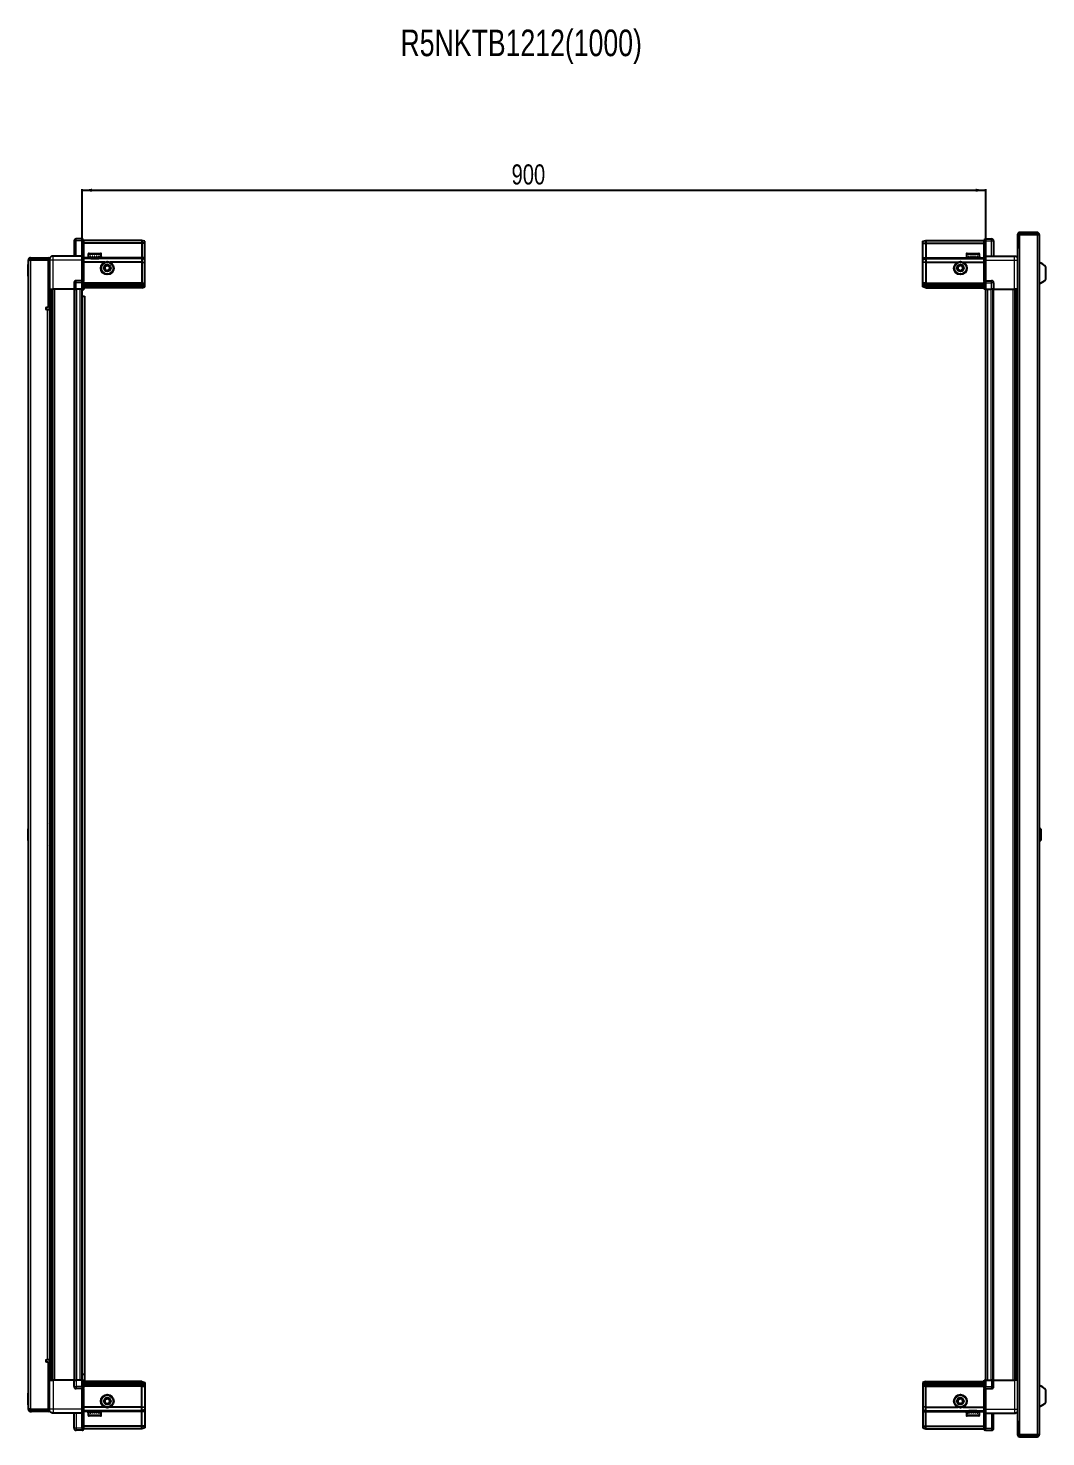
# Model space of a CAD drawing. Header units: millimetres. Extents: x 1315 to 5239, y -645 to 1979.
# Drawn here: x 2843 to 3857, y 577 to 1979 of the extents above; entities that cross this region are included whole.
import ezdxf

# ---------------------------------------------------------------- set-up
doc = ezdxf.new("R2010")
doc.units = ezdxf.units.MM
doc.layers.add('FORMAT', color=7, linetype='Continuous')
doc.styles.add('SLDTEXTSTYLE0', font='TXT', dxfattribs={"width": 0.75})
doc.dimstyles.new('SLDDIMSTYLE0', dxfattribs={"dimtxt": 20, "dimasz": 10, "dimexe": 0, "dimexo": 0.0625, "dimgap": 5, "dimtad": 2, "dimdec": 1, "dimrnd": 1e-09, "dimzin": 12, "dimdsep": 46, "dimtxsty": 'SLDTEXTSTYLE0', "dimsah": 1, "dimcen": 0.09, "dimadec": 0, "dimazin": 3, "dimtfac": 1, "dimtofl": 0, "dimtmove": 0, "dimatfit": 3, "dimfxl": 0, "dimfrac": 2, "dimtolj": 1, "dimtzin": 12, "dimarcsym": 0})

# ---------------------------------------------------------------- blocks, each defined once
blk = doc.blocks.new('_D_6')
at = {"layer": 'FORMAT'}
for p, q in [((2897, 1719.3), (2897, 1818.8)), ((2897, 1817.8), (3797, 1817.8)), ((3797, 1719.3), (3797, 1818.8))]:
    blk.add_line(p, q, dxfattribs=at)
for points in [[(2897, 1817.8), (2907, 1816.3), (2907, 1819.4)], [(3797, 1817.8), (3787, 1819.4), (3787, 1816.3)]]:
    blk.add_solid(points, dxfattribs=at)
at = {"layer": 'FORMAT', "insert": (3324.8, 1843.6), "char_height": 20, "attachment_point": 1, "style": 'SLDTEXTSTYLE0'}
blk.add_mtext('900', dxfattribs=at)

msp = doc.modelspace()

# ---------------------------------------------------------------- linework, layer by layer
at = {"color": 7, "linetype": 'Continuous', "lineweight": 25}
for p, q in [((2889.13, 1767.32), (2889.13, 1752.32)), ((2897.13, 1769.32), (2891.13, 1769.32)), ((2897.13, 1769.32), (2897.46, 1769.32)), ((2897.13, 1769.32), (2897.13, 1767.32)), ((2897.13, 1752.52), (2897.13, 1767.32)), ((2897.13, 1752.52), (2897.13, 1767.32)), ((2898.33, 1768.82), (2897.46, 1769.32)), ((2898.33, 1767.32), (2898.33, 1768.82)), ((2956.63, 1767.82), (2898.33, 1767.82)), ((2898.33, 1767.32), (2898.33, 1752.52)), ((2956.63, 1767.82), (2956.63, 1765.32)), ((2959.63, 1767.02), (2956.63, 1767.82)), ((2959.63, 1765.17), (2959.63, 1767.02)), ((3734.33, 1767.02), (3737.33, 1767.82)), ((3734.33, 1765.17), (3734.33, 1767.02)), ((3737.33, 1767.82), (3737.33, 1765.32)), ((3737.33, 1767.82), (3795.63, 1767.82)), ((3796.49, 1769.32), (3795.63, 1768.82)), ((3796.49, 1769.32), (3795.63, 1768.82)), ((3795.63, 1768.82), (3795.63, 1767.32)), ((3795.63, 1752.52), (3795.63, 1767.32)), ((3796.83, 1769.32), (3796.49, 1769.32)), ((3796.83, 1769.32), (3796.49, 1769.32)), ((3796.83, 1767.32), (3796.83, 1769.32)), ((3796.83, 1769.32), (3796.83, 1769.32)), ((3796.83, 1769.32), (3802.83, 1769.32)), ((3796.83, 1767.32), (3796.83, 1752.52)), ((3804.83, 1767.32), (3804.83, 1752.32)), ((3828.83, 1773.72), (3828.83, 1761.32)), ((3830.33, 1773.72), (3830.33, 1761.32)), ((3830.83, 1760.82), (3830.83, 1773.72)), ((3830.83, 1773.72), (3848.23, 1773.72)), ((3848.23, 1775.82), (3830.93, 1775.82)), ((3848.23, 1774.32), (3830.93, 1774.32)), ((3848.23, 1774.32), (3848.23, 1775.82)), ((3848.23, 1773.72), (3850.33, 1773.72)), ((3850.33, 1773.72), (3850.33, 578.92)), ((2956.63, 1765.32), (2898.33, 1765.32)), ((2903.13, 1754.22), (2903.13, 1751.82)), ((2903.93, 1755.02), (2911.09, 1755.02)), ((2911.09, 1755.02), (2915.33, 1755.02)), ((2916.13, 1751.82), (2916.13, 1754.22)), ((2956.63, 1765.32), (2956.63, 1750.82)), ((2959.63, 1765.17), (2956.63, 1765.32)), ((2959.63, 1750.82), (2959.63, 1765.17)), ((3734.33, 1765.17), (3737.33, 1765.32)), ((3734.33, 1750.82), (3734.33, 1765.17)), ((3737.33, 1765.32), (3737.33, 1750.82)), ((3737.33, 1765.32), (3795.63, 1765.32)), ((3777.83, 1754.22), (3777.83, 1751.32)), ((3778.63, 1755.02), (3790.03, 1755.02)), ((3790.83, 1751.32), (3790.83, 1754.22)), ((3828.73, 1760.82), (3828.73, 591.82)), ((3828.73, 1760.82), (3830.83, 1760.82)), ((3828.83, 1761.32), (3830.33, 1761.32)), ((2843.63, 1743.96), (2843.33, 1743.96)), ((2843.33, 1732.39), (2843.33, 1743.96)), ((2845.13, 1748.47), (2843.63, 1748.47)), ((2843.63, 1747.97), (2843.63, 1748.47)), ((2843.63, 604.67), (2843.63, 1747.97)), ((2845.73, 1749.07), (2845.73, 1750.57)), ((2845.73, 1750.57), (2846.63, 1750.57)), ((2845.73, 1749.07), (2846.63, 1749.07)), ((2845.73, 1748.57), (2863.13, 1748.57)), ((2846.63, 1750.57), (2863.13, 1750.57)), ((2846.63, 1749.07), (2846.63, 1750.57)), ((2846.63, 1749.07), (2863.13, 1749.07)), ((2863.13, 1749.07), (2863.13, 1750.57)), ((2864.63, 1748.57), (2863.13, 1748.57)), ((2863.13, 1748.57), (2863.13, 1701.07)), ((2864.63, 1748.32), (2864.63, 1719.32)), ((2897.13, 1752.32), (2868.13, 1752.32)), ((2897.13, 1752.32), (2897.13, 1752.52)), ((2897.13, 1752.32), (2898.33, 1752.32)), ((2897.13, 1748.32), (2897.13, 1752.32)), ((2897.13, 1728.02), (2897.13, 1748.32)), ((2898.33, 1752.52), (2898.33, 1752.32)), ((2898.33, 1752.32), (2898.33, 1748.32)), ((2956.63, 1749.82), (2898.33, 1749.82)), ((2898.33, 1748.32), (2898.33, 1728.02)), ((2919.63, 1746.32), (2898.33, 1746.32)), ((2903.13, 1751.82), (2903.13, 1751.32)), ((2903.13, 1751.32), (2903.26, 1751.32)), ((2903.45, 1751.82), (2903.26, 1751.82)), ((2903.26, 1751.82), (2903.26, 1751.32)), ((2903.26, 1751.32), (2903.45, 1751.32)), ((2903.45, 1751.82), (2903.45, 1751.32)), ((2903.45, 1751.32), (2903.98, 1751.32)), ((2904.38, 1751.82), (2903.98, 1751.82)), ((2903.98, 1751.82), (2903.98, 1751.32)), ((2903.98, 1751.32), (2904.38, 1751.32)), ((2904.38, 1751.82), (2904.38, 1751.32)), ((2904.38, 1751.32), (2905.25, 1751.32)), ((2905.23, 1751.32), (2905.23, 1751.22)), ((2905.23, 1751.22), (2914.03, 1751.22)), ((2905.82, 1751.82), (2905.25, 1751.82)), ((2905.25, 1751.82), (2905.25, 1751.32)), ((2905.25, 1751.32), (2905.82, 1751.32)), ((2905.63, 1750.82), (2906.32, 1750.34)), ((2905.63, 1750.82), (2910.66, 1750.82)), ((2906.32, 1750.34), (2905.63, 1749.86)), ((2905.63, 1749.86), (2905.63, 1749.82)), ((2905.63, 1749.86), (2910.66, 1749.86)), ((2905.82, 1751.82), (2905.82, 1751.32)), ((2905.82, 1751.32), (2906.95, 1751.32)), ((2906.32, 1750.34), (2910.48, 1750.34)), ((2907.64, 1751.82), (2906.95, 1751.82)), ((2906.95, 1751.82), (2906.95, 1751.32)), ((2906.95, 1751.32), (2907.64, 1751.32)), ((2907.64, 1751.82), (2907.64, 1751.32)), ((2907.64, 1751.32), (2908.91, 1751.32)), ((2909.65, 1751.82), (2908.91, 1751.82)), ((2908.91, 1751.82), (2908.91, 1751.32)), ((2908.91, 1751.32), (2909.14, 1751.32)), ((2909.14, 1751.82), (2909.14, 1751.32)), ((2909.64, 1751.82), (2909.64, 1751.32)), ((2909.64, 1751.32), (2909.65, 1751.32)), ((2909.65, 1751.82), (2909.65, 1751.32)), ((2909.65, 1751.32), (2910.94, 1751.32)), ((2910.48, 1750.34), (2912.94, 1750.34)), ((2910.66, 1750.82), (2913.63, 1750.82)), ((2910.66, 1749.86), (2913.63, 1749.86)), ((2911.65, 1751.82), (2910.94, 1751.82)), ((2910.94, 1751.82), (2910.94, 1751.32)), ((2911, 1751.82), (2911, 1751.32)), ((2911, 1751.32), (2911.65, 1751.32)), ((2911.65, 1751.82), (2911.65, 1751.32)), ((2911.65, 1751.32), (2912.84, 1751.32)), ((2913.46, 1751.82), (2912.84, 1751.82)), ((2912.84, 1751.82), (2912.84, 1751.32)), ((2912.84, 1751.32), (2913.46, 1751.32)), ((2912.94, 1750.34), (2913.63, 1750.82)), ((2913.63, 1749.86), (2912.94, 1750.34)), ((2913.46, 1751.82), (2913.46, 1751.32)), ((2913.46, 1751.32), (2914.43, 1751.32)), ((2913.63, 1749.82), (2913.63, 1749.86)), ((2914.03, 1751.22), (2914.03, 1751.32)), ((2914.9, 1751.82), (2914.43, 1751.82)), ((2914.43, 1751.82), (2914.43, 1751.32)), ((2914.43, 1751.32), (2914.9, 1751.32)), ((2914.9, 1751.82), (2914.9, 1751.32)), ((2914.9, 1751.32), (2915.55, 1751.32)), ((2915.82, 1751.82), (2915.55, 1751.82)), ((2915.55, 1751.82), (2915.55, 1751.32)), ((2915.55, 1751.32), (2915.82, 1751.32)), ((2915.82, 1751.82), (2915.82, 1751.32)), ((2915.82, 1751.32), (2916.09, 1751.32)), ((2916.13, 1751.82), (2916.09, 1751.82)), ((2916.09, 1751.82), (2916.09, 1751.32)), ((2916.09, 1751.32), (2916.13, 1751.32)), ((2916.13, 1751.82), (2916.13, 1751.32)), ((2956.63, 1746.32), (2924.63, 1746.32)), ((2956.63, 1750.82), (2956.63, 1749.82)), ((2956.63, 1749.82), (2956.63, 1746.32)), ((2959.63, 1749.02), (2956.63, 1749.82)), ((2956.63, 1746.32), (2956.63, 1725.82)), ((2956.63, 1746.32), (2959.63, 1745.99)), ((2959.63, 1749.02), (2959.63, 1750.82)), ((2959.63, 1745.99), (2959.63, 1749.02)), ((2959.63, 1725.82), (2959.63, 1745.99)), ((3734.33, 1749.02), (3734.33, 1750.82)), ((3734.33, 1749.02), (3737.33, 1749.82)), ((3734.33, 1745.99), (3734.33, 1749.02)), ((3737.33, 1746.32), (3734.33, 1745.99)), ((3734.33, 1725.82), (3734.33, 1745.99)), ((3737.33, 1750.82), (3737.33, 1749.82)), ((3737.33, 1749.82), (3737.33, 1746.32)), ((3737.33, 1749.82), (3795.63, 1749.82)), ((3737.33, 1746.32), (3737.33, 1725.82)), ((3737.33, 1746.32), (3769.33, 1746.32)), ((3774.33, 1746.32), (3795.63, 1746.32)), ((3777.83, 1751.32), (3777.86, 1751.32)), ((3777.98, 1751.82), (3777.86, 1751.82)), ((3777.86, 1751.82), (3777.86, 1751.32)), ((3777.86, 1751.32), (3777.98, 1751.32)), ((3777.98, 1751.82), (3777.98, 1751.32)), ((3777.98, 1751.32), (3778.39, 1751.32)), ((3778.73, 1751.82), (3778.39, 1751.82)), ((3778.39, 1751.82), (3778.39, 1751.32)), ((3778.39, 1751.32), (3778.73, 1751.32)), ((3778.73, 1751.82), (3778.73, 1751.32)), ((3778.73, 1751.32), (3779.51, 1751.32)), ((3780.03, 1751.82), (3779.51, 1751.82)), ((3779.51, 1751.82), (3779.51, 1751.32)), ((3779.51, 1751.32), (3780.03, 1751.32)), ((3779.93, 1751.32), (3779.93, 1751.22)), ((3779.93, 1751.22), (3788.73, 1751.22)), ((3780.03, 1751.82), (3780.03, 1751.32)), ((3780.03, 1751.32), (3781.09, 1751.32)), ((3780.33, 1750.82), (3781.02, 1750.34)), ((3780.33, 1750.82), (3788.33, 1750.82)), ((3781.02, 1750.34), (3780.33, 1749.86)), ((3780.33, 1749.86), (3780.33, 1749.82)), ((3780.33, 1749.86), (3788.33, 1749.86)), ((3781.02, 1750.34), (3787.64, 1750.34)), ((3781.75, 1751.82), (3781.09, 1751.82)), ((3781.09, 1751.82), (3781.09, 1751.32)), ((3781.09, 1751.32), (3781.75, 1751.32)), ((3781.75, 1751.82), (3781.75, 1751.32)), ((3781.75, 1751.32), (3782.99, 1751.32)), ((3783.72, 1751.82), (3782.99, 1751.82)), ((3782.99, 1751.82), (3782.99, 1751.32)), ((3782.99, 1751.32), (3783.42, 1751.32)), ((3783.42, 1751.82), (3783.42, 1751.32)), ((3783.72, 1751.82), (3783.72, 1751.32)), ((3783.72, 1751.32), (3785.02, 1751.32)), ((3785.75, 1751.82), (3785.02, 1751.82)), ((3785.02, 1751.82), (3785.02, 1751.32)), ((3785.29, 1751.82), (3785.29, 1751.32)), ((3785.29, 1751.32), (3785.75, 1751.32)), ((3785.75, 1751.82), (3785.75, 1751.32)), ((3785.75, 1751.32), (3786.98, 1751.32)), ((3787.64, 1751.82), (3786.98, 1751.82)), ((3786.98, 1751.82), (3786.98, 1751.32)), ((3786.98, 1751.32), (3787.64, 1751.32)), ((3787.64, 1751.82), (3787.64, 1751.32)), ((3787.64, 1751.32), (3788.69, 1751.32)), ((3787.64, 1750.34), (3788.33, 1750.82)), ((3788.33, 1749.86), (3787.64, 1750.34)), ((3788.33, 1749.82), (3788.33, 1749.86)), ((3789.21, 1751.82), (3788.69, 1751.82)), ((3788.69, 1751.82), (3788.69, 1751.32)), ((3788.69, 1751.32), (3789.21, 1751.32)), ((3788.73, 1751.22), (3788.73, 1751.32)), ((3789.21, 1751.82), (3789.21, 1751.32)), ((3789.21, 1751.32), (3789.96, 1751.32)), ((3790.29, 1751.82), (3789.96, 1751.82)), ((3789.96, 1751.82), (3789.96, 1751.32)), ((3789.96, 1751.32), (3790.29, 1751.32)), ((3790.29, 1751.82), (3790.29, 1751.32)), ((3790.29, 1751.32), (3790.69, 1751.32)), ((3790.8, 1751.82), (3790.69, 1751.82)), ((3790.69, 1751.82), (3790.69, 1751.32)), ((3790.69, 1751.32), (3790.8, 1751.32)), ((3790.8, 1751.82), (3790.8, 1751.32)), ((3790.8, 1751.32), (3790.83, 1751.32)), ((3795.63, 1752.32), (3795.63, 1752.52)), ((3796.83, 1752.32), (3795.63, 1752.32)), ((3795.63, 1748.32), (3795.63, 1752.32)), ((3795.63, 1728.02), (3795.63, 1748.32)), ((3796.83, 1752.52), (3796.83, 1752.32)), ((3796.83, 1752.32), (3796.83, 1748.32)), ((3796.83, 1752.32), (3825.83, 1752.32)), ((3796.83, 1748.32), (3796.83, 1728.02)), ((3856.93, 1729.32), (3856.93, 1741.32)), ((2843.33, 1732.39), (2843.63, 1732.39)), ((2889.13, 1725.82), (2889.13, 1719.32)), ((2897.13, 1727.82), (2891.13, 1727.82)), ((2897.13, 1727.82), (2897.13, 1728.02)), ((2897.13, 1727.82), (2897.13, 1725.82)), ((2897.13, 1727.82), (2898.33, 1727.82)), ((2897.13, 1719.32), (2897.13, 1725.82)), ((2897.13, 1719.32), (2897.13, 1725.82)), ((2897.46, 1719.32), (2897.46, 1725.82)), ((2898.33, 1728.02), (2898.33, 1727.82)), ((2898.33, 1727.15), (2898.33, 1727.82)), ((2898.33, 1727.15), (2898.33, 1719.32)), ((2956.63, 1725.82), (2956.63, 1724.82)), ((2959.63, 1724.02), (2959.63, 1725.82)), ((3734.33, 1724.02), (3734.33, 1725.82)), ((3737.33, 1725.82), (3737.33, 1724.82)), ((3795.63, 1727.82), (3795.63, 1728.02)), ((3796.83, 1727.82), (3795.63, 1727.82)), ((3795.63, 1727.82), (3795.63, 1727.15)), ((3795.63, 1719.32), (3795.63, 1727.15)), ((3796.49, 1725.82), (3796.49, 1719.32)), ((3796.83, 1728.02), (3796.83, 1727.82)), ((3796.83, 1725.82), (3796.83, 1727.82)), ((3796.83, 1725.82), (3796.83, 1727.82)), ((3796.83, 1727.82), (3802.83, 1727.82)), ((3796.83, 1725.82), (3796.83, 1719.32)), ((3804.83, 1725.82), (3804.83, 1719.32)), ((2863.13, 1722.07), (2864.63, 1722.07)), ((2864.63, 1719.32), (2863.13, 1719.32)), ((2865.28, 633.32), (2865.28, 1719.32)), ((2867.07, 1719.32), (2867.07, 633.32)), ((2867.1, 1719.32), (2867.1, 633.32)), ((2889.13, 1719.32), (2868.13, 1719.32)), ((2889.13, 1719.32), (2891.13, 1719.32)), ((2889.78, 633.32), (2889.78, 1719.32)), ((2897.13, 1719.32), (2891.13, 1719.32)), ((2896.98, 633.32), (2896.98, 1719.32)), ((2896.98, 1712.32), (2899.48, 1712.32)), ((2897.13, 1719.32), (2897.46, 1719.32)), ((2897.13, 1719.32), (2897.13, 1719.32)), ((2898.33, 1719.32), (2897.46, 1719.32)), ((2897.46, 1719.32), (2897.46, 1719.32)), ((2956.63, 1724.82), (2898.33, 1724.82)), ((2956.63, 1723.82), (2898.33, 1723.82)), ((2956.63, 1722.32), (2898.33, 1722.32)), ((2956.63, 1720.82), (2898.33, 1720.82)), ((2899.48, 1712.32), (2899.48, 638.82)), ((2956.63, 1724.82), (2956.63, 1723.82)), ((2956.63, 1724.82), (2959.63, 1724.02)), ((2956.63, 1723.82), (2956.63, 1722.32)), ((2956.63, 1723.82), (2959.63, 1723.28)), ((2956.63, 1722.32), (2959.63, 1722.78)), ((2956.63, 1722.32), (2956.63, 1720.82)), ((2956.63, 1720.82), (2959.63, 1721.63)), ((2959.63, 1723.28), (2959.63, 1724.02)), ((2959.63, 1722.78), (2959.63, 1723.28)), ((2959.63, 1721.63), (2959.63, 1722.78)), ((3737.33, 1724.82), (3734.33, 1724.02)), ((3734.33, 1723.28), (3734.33, 1724.02)), ((3737.33, 1723.82), (3734.33, 1723.28)), ((3734.33, 1722.78), (3734.33, 1723.28)), ((3737.33, 1722.32), (3734.33, 1722.78)), ((3734.33, 1721.63), (3734.33, 1722.78)), ((3737.33, 1720.82), (3734.33, 1721.63)), ((3737.33, 1724.82), (3737.33, 1723.82)), ((3737.33, 1724.82), (3795.63, 1724.82)), ((3737.33, 1723.82), (3795.63, 1723.82)), ((3737.33, 1723.82), (3737.33, 1722.32)), ((3737.33, 1722.32), (3737.33, 1720.82)), ((3737.33, 1722.32), (3795.63, 1722.32)), ((3737.33, 1720.82), (3795.63, 1720.82)), ((3796.49, 1719.32), (3795.63, 1719.32)), ((3796.83, 1719.32), (3796.49, 1719.32)), ((3796.83, 1719.32), (3802.83, 1719.32)), ((3796.98, 1719.32), (3796.98, 633.32)), ((3804.83, 1719.32), (3802.83, 1719.32)), ((3804.18, 1719.32), (3804.18, 633.32)), ((3804.83, 1719.32), (3825.83, 1719.32)), ((3826.85, 633.32), (3826.85, 1719.32)), ((3826.88, 633.32), (3826.88, 1719.32)), ((3828.68, 1719.32), (3828.68, 633.32)), ((2863.13, 1701.07), (2861.78, 1701.07)), ((2861.78, 1699.07), (2862.53, 1699.07)), ((2862.53, 1699.07), (2864.63, 1699.07)), ((2864.63, 1699.07), (2864.63, 653.57)), ((2843.63, 1182.11), (2843.33, 1182.11)), ((2843.33, 1170.54), (2843.33, 1182.11)), ((2865.13, 1185.82), (2865.13, 1166.82)), ((3851.31, 1182.11), (3850.33, 1181.12)), ((3851.83, 1182.11), (3851.31, 1182.11)), ((3851.31, 1182.11), (3851.31, 1170.54)), ((3851.83, 1182.11), (3851.83, 1170.54)), ((2843.33, 1170.54), (2843.63, 1170.54)), ((3850.33, 1171.52), (3851.31, 1170.54)), ((3851.31, 1170.54), (3851.83, 1170.54)), ((2862.53, 653.57), (2861.78, 653.57)), ((2861.78, 651.57), (2863.13, 651.57)), ((2864.63, 653.57), (2862.53, 653.57)), ((2863.13, 651.57), (2863.13, 604.07)), ((2864.63, 633.32), (2863.13, 633.32)), ((2864.63, 604.32), (2864.63, 633.32)), ((2889.13, 633.32), (2868.13, 633.32)), ((2889.13, 626.82), (2889.13, 633.32)), ((2889.13, 633.32), (2891.13, 633.32)), ((2897.13, 633.32), (2891.13, 633.32)), ((2899.48, 638.82), (2896.98, 638.82)), ((2897.13, 626.82), (2897.13, 633.32)), ((2897.13, 633.32), (2897.46, 633.32)), ((2897.46, 626.82), (2897.46, 633.32)), ((2897.46, 633.32), (2898.33, 633.32)), ((2898.33, 633.32), (2898.33, 625.5)), ((2956.63, 631.82), (2898.33, 631.82)), ((2899.48, 638.82), (2899.48, 631.82)), ((2956.63, 630.32), (2956.63, 631.82)), ((2956.63, 631.82), (2959.63, 631.02)), ((3737.33, 631.82), (3734.33, 631.02)), ((3737.33, 630.32), (3737.33, 631.82)), ((3737.33, 631.82), (3795.63, 631.82)), ((3795.63, 625.5), (3795.63, 633.32)), ((3795.63, 633.32), (3796.49, 633.32)), ((3796.49, 633.32), (3796.49, 633.32)), ((3796.49, 633.32), (3796.49, 626.82)), ((3796.83, 633.32), (3796.49, 633.32)), ((3796.83, 633.32), (3796.83, 626.82)), ((3796.83, 633.32), (3796.83, 633.32)), ((3796.83, 633.32), (3796.83, 626.82)), ((3796.83, 633.32), (3802.83, 633.32)), ((3804.83, 633.32), (3802.83, 633.32)), ((3804.83, 626.82), (3804.83, 633.32)), ((3804.83, 633.32), (3825.83, 633.32)), ((2843.63, 620.26), (2843.33, 620.26)), ((2843.33, 610.58), (2843.33, 620.26)), ((2864.63, 630.57), (2863.13, 630.57)), ((2897.13, 624.82), (2891.13, 624.82)), ((2897.13, 626.82), (2897.13, 624.82)), ((2897.13, 626.82), (2897.13, 624.82)), ((2897.13, 624.82), (2898.33, 624.82)), ((2897.13, 624.62), (2897.13, 624.82)), ((2897.13, 604.32), (2897.13, 624.62)), ((2956.63, 630.32), (2898.33, 630.32)), ((2956.63, 628.82), (2898.33, 628.82)), ((2956.63, 627.82), (2898.33, 627.82)), ((2898.33, 624.82), (2898.33, 625.5)), ((2898.33, 624.82), (2898.33, 624.62)), ((2898.33, 624.62), (2898.33, 604.32)), ((2956.63, 628.82), (2956.63, 630.32)), ((2956.63, 630.32), (2959.63, 629.87)), ((2956.63, 628.82), (2959.63, 629.37)), ((2956.63, 627.82), (2956.63, 628.82)), ((2956.63, 627.82), (2959.63, 628.63)), ((2956.63, 626.82), (2956.63, 627.82)), ((2956.63, 606.32), (2956.63, 626.82)), ((2959.63, 631.02), (2959.63, 629.87)), ((2959.63, 629.87), (2959.63, 629.37)), ((2959.63, 629.37), (2959.63, 628.63)), ((2959.63, 628.63), (2959.63, 626.82)), ((2959.63, 626.82), (2959.63, 606.66)), ((3734.33, 631.02), (3734.33, 629.87)), ((3737.33, 630.32), (3734.33, 629.87)), ((3734.33, 629.87), (3734.33, 629.37)), ((3737.33, 628.82), (3734.33, 629.37)), ((3734.33, 629.37), (3734.33, 628.63)), ((3737.33, 627.82), (3734.33, 628.63)), ((3734.33, 628.63), (3734.33, 626.82)), ((3734.33, 626.82), (3734.33, 606.66)), ((3737.33, 628.82), (3737.33, 630.32)), ((3737.33, 630.32), (3795.63, 630.32)), ((3737.33, 628.82), (3795.63, 628.82)), ((3737.33, 627.82), (3737.33, 628.82)), ((3737.33, 627.82), (3795.63, 627.82)), ((3737.33, 626.82), (3737.33, 627.82)), ((3737.33, 606.32), (3737.33, 626.82)), ((3795.63, 625.5), (3795.63, 624.82)), ((3796.83, 624.82), (3795.63, 624.82)), ((3795.63, 624.62), (3795.63, 624.82)), ((3795.63, 604.32), (3795.63, 624.62)), ((3796.83, 624.82), (3796.83, 626.82)), ((3796.83, 624.82), (3796.83, 624.62)), ((3796.83, 624.82), (3802.83, 624.82)), ((3796.83, 624.62), (3796.83, 604.32)), ((3856.93, 611.32), (3856.93, 623.32)), ((2843.33, 608.69), (2843.33, 610.58)), ((2843.33, 608.69), (2843.63, 608.69)), ((2843.63, 604.17), (2843.63, 604.67)), ((2845.13, 604.17), (2843.63, 604.17)), ((2863.13, 604.07), (2845.73, 604.07)), ((2845.73, 603.57), (2845.73, 602.07)), ((2845.73, 603.57), (2846.63, 603.57)), ((2846.63, 603.57), (2846.63, 602.07)), ((2863.13, 603.57), (2846.63, 603.57)), ((2863.13, 604.07), (2864.63, 604.07)), ((2863.13, 603.57), (2863.13, 602.07)), ((2897.13, 600.32), (2897.13, 604.32)), ((2919.63, 606.32), (2898.33, 606.32)), ((2898.33, 604.32), (2898.33, 600.32)), ((2956.63, 606.32), (2924.63, 606.32)), ((2956.63, 606.32), (2959.63, 606.66)), ((2956.63, 602.82), (2956.63, 606.32)), ((2959.63, 603.63), (2956.63, 602.82)), ((2959.63, 606.66), (2959.63, 603.63)), ((2959.63, 603.63), (2959.63, 601.82)), ((3737.33, 606.32), (3734.33, 606.66)), ((3734.33, 606.66), (3734.33, 603.63)), ((3734.33, 603.63), (3737.33, 602.82)), ((3734.33, 603.63), (3734.33, 601.82)), ((3737.33, 606.32), (3769.33, 606.32)), ((3737.33, 602.82), (3737.33, 606.32)), ((3774.33, 606.32), (3795.63, 606.32)), ((3795.63, 600.32), (3795.63, 604.32)), ((3796.83, 604.32), (3796.83, 600.32)), ((2845.73, 602.07), (2846.63, 602.07)), ((2863.13, 602.07), (2846.63, 602.07)), ((2897.13, 600.32), (2868.13, 600.32)), ((2889.13, 585.32), (2889.13, 600.32)), ((2897.13, 600.32), (2898.33, 600.32)), ((2897.13, 600.12), (2897.13, 600.32)), ((2897.13, 585.32), (2897.13, 600.12)), ((2956.63, 602.82), (2898.33, 602.82)), ((2898.33, 600.32), (2898.33, 600.12)), ((2898.33, 600.12), (2898.33, 585.32)), ((2903.13, 601.32), (2903.13, 598.42)), ((2903.22, 601.32), (2903.13, 601.32)), ((2903.22, 600.82), (2903.22, 601.32)), ((2903.39, 601.32), (2903.22, 601.32)), ((2903.22, 600.82), (2903.39, 600.82)), ((2903.39, 600.82), (2903.39, 601.32)), ((2903.88, 601.32), (2903.39, 601.32)), ((2903.88, 600.82), (2903.88, 601.32)), ((2904.26, 601.32), (2903.88, 601.32)), ((2903.88, 600.82), (2904.26, 600.82)), ((2904.08, 597.62), (2903.93, 597.62)), ((2915.33, 597.62), (2904.08, 597.62)), ((2904.26, 600.82), (2904.26, 601.32)), ((2905.1, 601.32), (2904.26, 601.32)), ((2905.1, 600.82), (2905.1, 601.32)), ((2905.66, 601.32), (2905.1, 601.32)), ((2905.1, 600.82), (2905.66, 600.82)), ((2905.23, 601.42), (2905.23, 601.32)), ((2910.62, 601.42), (2905.23, 601.42)), ((2905.63, 602.82), (2905.63, 602.79)), ((2905.63, 602.79), (2906.32, 602.31)), ((2905.73, 602.79), (2905.63, 602.79)), ((2906.32, 602.31), (2905.63, 601.82)), ((2905.73, 601.82), (2905.63, 601.82)), ((2905.66, 600.82), (2905.66, 601.32)), ((2906.76, 601.32), (2905.66, 601.32)), ((2913.63, 602.79), (2905.73, 602.79)), ((2913.63, 601.82), (2905.73, 601.82)), ((2906.4, 602.31), (2906.32, 602.31)), ((2912.94, 602.31), (2906.4, 602.31)), ((2906.76, 600.82), (2906.76, 601.32)), ((2907.44, 601.32), (2906.76, 601.32)), ((2906.76, 600.82), (2907.44, 600.82)), ((2907.44, 600.82), (2907.44, 601.32)), ((2908.71, 601.32), (2907.44, 601.32)), ((2908.71, 600.82), (2908.71, 601.32)), ((2909, 601.32), (2908.71, 601.32)), ((2908.71, 600.82), (2909.44, 600.82)), ((2909, 600.82), (2909, 601.32)), ((2909.44, 600.82), (2909.44, 601.32)), ((2910.74, 601.32), (2909.44, 601.32)), ((2914.03, 601.42), (2910.62, 601.42)), ((2910.74, 600.82), (2910.74, 601.32)), ((2910.74, 600.82), (2911.46, 600.82)), ((2910.87, 600.82), (2910.87, 601.32)), ((2911.46, 601.32), (2910.87, 601.32)), ((2911.46, 600.82), (2911.46, 601.32)), ((2912.66, 601.32), (2911.46, 601.32)), ((2912.66, 600.82), (2912.66, 601.32)), ((2913.3, 601.32), (2912.66, 601.32)), ((2912.66, 600.82), (2913.3, 600.82)), ((2912.94, 602.31), (2913.63, 602.79)), ((2913.63, 601.82), (2912.94, 602.31)), ((2913.3, 600.82), (2913.3, 601.32)), ((2914.29, 601.32), (2913.3, 601.32)), ((2913.63, 602.79), (2913.63, 602.82)), ((2914.03, 601.32), (2914.03, 601.42)), ((2914.29, 600.82), (2914.29, 601.32)), ((2914.77, 601.32), (2914.29, 601.32)), ((2914.29, 600.82), (2914.77, 600.82)), ((2914.77, 600.82), (2914.77, 601.32)), ((2915.46, 601.32), (2914.77, 601.32)), ((2915.46, 600.82), (2915.46, 601.32)), ((2915.75, 601.32), (2915.46, 601.32)), ((2915.46, 600.82), (2915.75, 600.82)), ((2915.75, 600.82), (2915.75, 601.32)), ((2916.06, 601.32), (2915.75, 601.32)), ((2916.06, 600.82), (2916.06, 601.32)), ((2916.12, 601.32), (2916.06, 601.32)), ((2916.06, 600.82), (2916.12, 600.82)), ((2916.12, 600.82), (2916.12, 601.32)), ((2916.13, 601.32), (2916.12, 601.32)), ((2916.13, 598.42), (2916.13, 601.32)), ((2956.63, 601.82), (2956.63, 602.82)), ((2956.63, 587.32), (2956.63, 601.82)), ((2959.63, 601.82), (2959.63, 587.48)), ((3734.33, 601.82), (3734.33, 587.48)), ((3737.33, 602.82), (3795.63, 602.82)), ((3737.33, 601.82), (3737.33, 602.82)), ((3737.33, 587.32), (3737.33, 601.82)), ((3777.83, 601.32), (3777.83, 598.42)), ((3777.85, 601.32), (3777.83, 601.32)), ((3777.85, 600.82), (3777.85, 601.32)), ((3777.94, 601.32), (3777.85, 601.32)), ((3777.85, 600.82), (3777.94, 600.82)), ((3777.94, 600.82), (3777.94, 601.32)), ((3778.32, 601.32), (3777.94, 601.32)), ((3778.32, 600.82), (3778.32, 601.32)), ((3778.63, 601.32), (3778.32, 601.32)), ((3778.32, 600.82), (3778.63, 600.82)), ((3778.63, 600.82), (3778.63, 601.32)), ((3779.37, 601.32), (3778.63, 601.32)), ((3790.03, 597.62), (3778.63, 597.62)), ((3779.37, 600.82), (3779.37, 601.32)), ((3779.88, 601.32), (3779.37, 601.32)), ((3779.37, 600.82), (3779.88, 600.82)), ((3779.88, 600.82), (3779.88, 601.32)), ((3780.92, 601.32), (3779.88, 601.32)), ((3779.93, 601.42), (3779.93, 601.32)), ((3788.73, 601.42), (3779.93, 601.42)), ((3780.33, 602.82), (3780.33, 602.79)), ((3780.33, 602.79), (3781.02, 602.31)), ((3788.33, 602.79), (3780.33, 602.79)), ((3781.02, 602.31), (3780.33, 601.82)), ((3788.33, 601.82), (3780.33, 601.82)), ((3780.92, 600.82), (3780.92, 601.32)), ((3781.57, 601.32), (3780.92, 601.32)), ((3780.92, 600.82), (3781.57, 600.82)), ((3787.64, 602.31), (3781.02, 602.31)), ((3781.57, 600.82), (3781.57, 601.32)), ((3782.79, 601.32), (3781.57, 601.32)), ((3782.79, 600.82), (3782.79, 601.32)), ((3783.29, 601.32), (3782.79, 601.32)), ((3782.79, 600.82), (3783.52, 600.82)), ((3783.29, 600.82), (3783.29, 601.32)), ((3783.52, 600.82), (3783.52, 601.32)), ((3784.82, 601.32), (3783.52, 601.32)), ((3784.82, 600.82), (3784.82, 601.32)), ((3784.82, 600.82), (3785.55, 600.82)), ((3785.16, 600.82), (3785.16, 601.32)), ((3785.55, 601.32), (3785.16, 601.32)), ((3785.55, 600.82), (3785.55, 601.32)), ((3786.8, 601.32), (3785.55, 601.32)), ((3786.8, 600.82), (3786.8, 601.32)), ((3787.46, 601.32), (3786.8, 601.32)), ((3786.8, 600.82), (3787.46, 600.82)), ((3787.46, 600.82), (3787.46, 601.32)), ((3788.54, 601.32), (3787.46, 601.32)), ((3787.64, 602.31), (3788.33, 602.79)), ((3788.33, 601.82), (3787.64, 602.31)), ((3788.33, 602.79), (3788.33, 602.82)), ((3788.54, 600.82), (3788.54, 601.32)), ((3789.07, 601.32), (3788.54, 601.32)), ((3788.54, 600.82), (3789.07, 600.82)), ((3788.73, 601.32), (3788.73, 601.42)), ((3789.07, 600.82), (3789.07, 601.32)), ((3789.86, 601.32), (3789.07, 601.32)), ((3789.86, 600.82), (3789.86, 601.32)), ((3790.21, 601.32), (3789.86, 601.32)), ((3789.86, 600.82), (3790.21, 600.82)), ((3790.21, 600.82), (3790.21, 601.32)), ((3790.64, 601.32), (3790.21, 601.32)), ((3790.64, 600.82), (3790.64, 601.32)), ((3790.78, 601.32), (3790.64, 601.32)), ((3790.64, 600.82), (3790.78, 600.82)), ((3790.78, 600.82), (3790.78, 601.32)), ((3790.83, 601.32), (3790.78, 601.32)), ((3790.83, 598.42), (3790.83, 601.32)), ((3796.83, 600.32), (3795.63, 600.32)), ((3795.63, 600.12), (3795.63, 600.32)), ((3795.63, 585.32), (3795.63, 600.12)), ((3796.83, 600.32), (3796.83, 600.12)), ((3796.83, 600.32), (3825.83, 600.32)), ((3796.83, 600.12), (3796.83, 585.32)), ((3796.83, 600.12), (3796.83, 585.32)), ((3804.83, 585.32), (3804.83, 600.32)), ((3830.83, 591.82), (3828.73, 591.82)), ((3828.83, 591.32), (3830.33, 591.32)), ((3828.83, 591.32), (3828.83, 578.92)), ((3830.33, 591.32), (3830.33, 578.92)), ((3830.83, 578.92), (3830.83, 591.82)), ((2897.13, 583.32), (2891.13, 583.32)), ((2897.13, 585.32), (2897.13, 583.32)), ((2897.13, 583.32), (2897.46, 583.32)), ((2897.13, 583.32), (2897.46, 583.32)), ((2897.13, 583.32), (2897.13, 583.32)), ((2897.46, 583.32), (2898.33, 583.82)), ((2897.46, 583.32), (2898.33, 583.82)), ((2956.63, 587.32), (2898.33, 587.32)), ((2898.33, 583.82), (2898.33, 585.32)), ((2956.63, 584.82), (2898.33, 584.82)), ((2959.63, 587.48), (2956.63, 587.32)), ((2956.63, 584.82), (2956.63, 587.32)), ((2959.63, 585.63), (2956.63, 584.82)), ((2959.63, 587.48), (2959.63, 585.63)), ((3734.33, 587.48), (3737.33, 587.32)), ((3734.33, 587.48), (3734.33, 585.63)), ((3734.33, 585.63), (3737.33, 584.82)), ((3737.33, 587.32), (3795.63, 587.32)), ((3737.33, 584.82), (3737.33, 587.32)), ((3737.33, 584.82), (3795.63, 584.82)), ((3795.63, 585.32), (3795.63, 583.82)), ((3795.63, 583.82), (3796.49, 583.32)), ((3796.83, 583.32), (3796.49, 583.32)), ((3796.83, 583.32), (3796.83, 585.32)), ((3796.83, 583.32), (3802.83, 583.32)), ((3848.23, 578.92), (3830.83, 578.92)), ((3830.93, 578.32), (3848.23, 578.32)), ((3830.93, 576.82), (3848.23, 576.82)), ((3850.33, 578.92), (3848.23, 578.92)), ((3848.23, 578.32), (3848.23, 576.82))]:
    msp.add_line(p, q, dxfattribs=at)
at = {"color": 8, "linetype": 'Continuous', "lineweight": 18}
for p, q in [((2891.13, 1767.32), (2889.13, 1767.32)), ((2891.13, 1767.32), (2891.13, 1769.32)), ((2891.13, 1752.32), (2891.13, 1767.32)), ((2897.13, 1767.32), (2891.13, 1767.32)), ((2897.13, 1767.32), (2898.33, 1767.32)), ((3796.83, 1767.32), (3795.63, 1767.32)), ((3796.83, 1767.32), (3802.83, 1767.32)), ((3802.83, 1767.32), (3802.83, 1769.32)), ((3802.83, 1752.32), (3802.83, 1767.32)), ((3802.83, 1767.32), (3804.83, 1767.32)), ((3830.33, 1773.72), (3828.83, 1773.72)), ((3830.93, 1774.32), (3830.93, 1775.82)), ((3848.23, 1773.72), (3848.23, 578.92)), ((2903.13, 1754.22), (2911.3, 1754.22)), ((2911.3, 1754.22), (2916.13, 1754.22)), ((3777.83, 1754.22), (3790.83, 1754.22)), ((3830.83, 1760.82), (3830.83, 591.82)), ((2845.73, 1748.57), (2845.73, 604.07)), ((2868.13, 1719.32), (2868.13, 1748.32)), ((2897.13, 1748.32), (2868.13, 1748.32)), ((2897.13, 1752.52), (2898.33, 1752.52)), ((2897.13, 1748.32), (2898.33, 1748.32)), ((2905.63, 1750.82), (2898.33, 1750.82)), ((2956.63, 1750.82), (2913.63, 1750.82)), ((2959.63, 1750.82), (2956.63, 1750.82)), ((3734.33, 1750.82), (3737.33, 1750.82)), ((3737.33, 1750.82), (3780.33, 1750.82)), ((3788.33, 1750.82), (3795.63, 1750.82)), ((3795.63, 1752.52), (3796.83, 1752.52)), ((3796.83, 1748.32), (3795.63, 1748.32)), ((3796.83, 1748.32), (3825.83, 1748.32)), ((3825.83, 1719.32), (3825.83, 1748.32)), ((2889.13, 1725.82), (2891.13, 1725.82)), ((2891.13, 1725.82), (2891.13, 1727.82)), ((2891.13, 1719.32), (2891.13, 1725.82)), ((2897.13, 1725.82), (2891.13, 1725.82)), ((2897.13, 1728.02), (2898.33, 1728.02)), ((2897.13, 1725.82), (2897.46, 1725.82)), ((2956.63, 1725.82), (2898.33, 1725.82)), ((2956.63, 1725.82), (2959.63, 1725.82)), ((3737.33, 1725.82), (3734.33, 1725.82)), ((3737.33, 1725.82), (3795.63, 1725.82)), ((3795.63, 1728.02), (3796.83, 1728.02)), ((3796.83, 1725.82), (3796.49, 1725.82)), ((3796.83, 1725.82), (3802.83, 1725.82)), ((3802.83, 1725.82), (3802.83, 1727.82)), ((3804.83, 1725.82), (3802.83, 1725.82)), ((3802.83, 1719.32), (3802.83, 1725.82)), ((2864.63, 1699.07), (2864.63, 1719.32)), ((2865.86, 1719.32), (2865.86, 633.32)), ((2868.31, 633.32), (2868.31, 1719.32)), ((2869.72, 1719.32), (2869.72, 633.32)), ((2889.13, 633.32), (2889.13, 1719.32)), ((2891.78, 633.32), (2891.78, 1719.32)), ((2894.98, 633.32), (2894.98, 1719.32)), ((2897.13, 1719.32), (2897.46, 1719.32)), ((3798.98, 1719.32), (3798.98, 633.32)), ((3802.18, 1719.32), (3802.18, 633.32)), ((3804.83, 1719.32), (3804.83, 633.32)), ((3824.23, 633.32), (3824.23, 1719.32)), ((3825.64, 1719.32), (3825.64, 633.32)), ((3828.09, 633.32), (3828.09, 1719.32)), ((2862.53, 653.57), (2862.53, 1699.07)), ((2864.63, 633.32), (2864.63, 653.57)), ((2868.13, 633.32), (2868.13, 604.32)), ((2891.13, 633.32), (2891.13, 626.82)), ((3796.83, 633.32), (3796.49, 633.32)), ((3802.83, 633.32), (3802.83, 626.82)), ((3825.83, 633.32), (3825.83, 604.32)), ((2889.13, 626.82), (2891.13, 626.82)), ((2891.13, 626.82), (2891.13, 624.82)), ((2897.13, 626.82), (2891.13, 626.82)), ((2897.13, 626.82), (2897.46, 626.82)), ((2898.33, 624.62), (2897.13, 624.62)), ((2956.63, 626.82), (2898.33, 626.82)), ((2956.63, 626.82), (2959.63, 626.82)), ((3737.33, 626.82), (3734.33, 626.82)), ((3737.33, 626.82), (3795.63, 626.82)), ((3796.83, 624.62), (3795.63, 624.62)), ((3796.83, 626.82), (3796.49, 626.82)), ((3796.83, 626.82), (3802.83, 626.82)), ((3802.83, 626.82), (3802.83, 624.82)), ((3804.83, 626.82), (3802.83, 626.82)), ((2897.13, 604.32), (2868.13, 604.32)), ((2897.13, 604.32), (2898.33, 604.32)), ((3796.83, 604.32), (3795.63, 604.32)), ((3796.83, 604.32), (3825.83, 604.32)), ((2891.13, 600.32), (2891.13, 585.32)), ((2898.33, 600.12), (2897.13, 600.12)), ((2905.63, 601.82), (2898.33, 601.82)), ((2903.3, 598.42), (2903.13, 598.42)), ((2916.13, 598.42), (2903.3, 598.42)), ((2956.63, 601.82), (2913.63, 601.82)), ((2959.63, 601.82), (2956.63, 601.82)), ((3734.33, 601.82), (3737.33, 601.82)), ((3737.33, 601.82), (3780.33, 601.82)), ((3790.83, 598.42), (3777.83, 598.42)), ((3788.33, 601.82), (3795.63, 601.82)), ((3796.83, 600.12), (3795.63, 600.12)), ((3802.83, 600.32), (3802.83, 585.32)), ((2891.13, 585.32), (2889.13, 585.32)), ((2897.13, 585.32), (2891.13, 585.32)), ((2891.13, 585.32), (2891.13, 583.32)), ((2897.13, 585.32), (2898.33, 585.32)), ((3796.83, 585.32), (3795.63, 585.32)), ((3796.83, 585.32), (3802.83, 585.32)), ((3802.83, 585.32), (3802.83, 583.32)), ((3802.83, 585.32), (3804.83, 585.32)), ((3830.33, 578.92), (3828.83, 578.92)), ((3830.93, 578.32), (3830.93, 576.82))]:
    msp.add_line(p, q, dxfattribs=at)
at = {"color": 7, "linetype": 'Continuous', "lineweight": 25}
for centre, radius in [((2922.13, 1740.32), 6.5), ((2922.13, 1740.32), 3.46), ((3771.83, 1740.32), 6.5), ((3771.83, 1740.32), 3.46), ((2922.13, 612.32), 6.5), ((3771.83, 612.32), 6.5), ((2922.13, 612.32), 3.46), ((3771.83, 612.32), 3.46)]:
    msp.add_circle(centre, radius, dxfattribs=at)
at = {"color": 8, "linetype": 'Continuous', "lineweight": 18}
for centre in [(2922.13, 1740.32), (3771.83, 1740.32), (2922.13, 612.32), (3771.83, 612.32)]:
    msp.add_circle(centre, 5.7, dxfattribs=at)
at = {"color": 7, "linetype": 'Continuous', "lineweight": 25}
for centre, radius, start, end in [((2891.13, 1767.32), 2, 90, 180), ((3802.83, 1767.32), 2, 0, 90), ((3830.93, 1773.72), 2.1, 90, 180), ((3830.93, 1773.72), 0.6, 90, 180), ((3848.23, 1773.72), 2.1, 0, 90), ((3848.23, 1773.72), 0.6, 0, 90), ((2903.93, 1754.22), 0.8, 90, 180), ((2915.33, 1754.22), 0.8, 0, 90), ((3778.63, 1754.22), 0.8, 90, 180), ((3790.03, 1754.22), 0.8, 0, 90), ((2845.63, 1748.07), 0.5, 90, 117.52901), ((2863.03, 1748.47), 0.6, 9.59407, 90), ((2863.03, 1748.47), 2.1, 32.2369, 87.2706), ((2905.23, 1750.82), 0.4, 0, 90), ((2914.03, 1750.82), 0.4, 90, 180), ((2922.13, 1740.32), 2.5, 161.00659, 221.00659), ((2922.13, 1740.32), 2.5, 101.00659, 161.00659), ((2922.13, 1740.32), 2.5, 41.00659, 101.00659), ((2922.13, 1740.32), 2.5, 281.00659, 341.00659), ((2922.13, 1740.32), 2.5, 341.00659, 41.00659), ((3771.83, 1740.32), 2.5, 120.74103, 180.74103), ((3771.83, 1740.32), 2.5, 180.74103, 240.74103), ((3771.83, 1740.32), 2.5, 60.74103, 120.74103), ((3771.83, 1740.32), 2.5, 0.74103, 60.74103), ((3771.83, 1740.32), 2.5, 300.74103, 0.74103), ((3779.93, 1750.82), 0.4, 0, 90), ((3788.73, 1750.82), 0.4, 90, 180), ((3847.3, 1734.3), 11.91, 36.1266, 75.29965), ((2891.13, 1725.82), 2, 90, 180), ((2922.13, 1740.32), 2.5, 221.00659, 281.00659), ((3771.83, 1740.32), 2.5, 240.74103, 300.74103), ((3802.83, 1725.82), 2, 0, 90), ((3847.3, 1736.35), 11.91, 284.70035, 323.8734), ((2894.48, 1721.97), 5, 300, 346.70293), ((2861.78, 1700.07), 1, 90, 270), ((2862.13, 1185.82), 3, 0, 33.55731), ((2862.13, 1166.82), 3, 326.44269, 0), ((2861.78, 652.57), 1, 90, 270), ((2891.13, 626.82), 2, 180, 270), ((3802.83, 626.82), 2, 270, 0), ((3847.3, 616.3), 11.91, 36.1266, 75.29965), ((2845.63, 604.57), 0.5, 243.29122, 270), ((2863.03, 604.17), 0.6, 270, 350.40593), ((2863.03, 604.17), 2.1, 272.7294, 327.8305), ((2922.13, 612.32), 2.5, 127.98423, 187.98423), ((2922.13, 612.32), 2.5, 187.98423, 247.98423), ((2922.13, 612.32), 2.5, 67.98423, 127.98423), ((2922.13, 612.32), 2.5, 247.98423, 307.98423), ((2922.13, 612.32), 2.5, 7.98423, 67.98423), ((2922.13, 612.32), 2.5, 307.98423, 7.98423), ((3771.83, 612.32), 2.5, 155.91157, 215.91157), ((3771.83, 612.32), 2.5, 95.91157, 155.91157), ((3771.83, 612.32), 2.5, 215.91157, 275.91157), ((3771.83, 612.32), 2.5, 35.91157, 95.91157), ((3771.83, 612.32), 2.5, 275.91157, 335.91157), ((3771.83, 612.32), 2.5, 335.91157, 35.91157), ((3847.3, 618.35), 11.91, 284.70035, 323.8734), ((2903.93, 598.42), 0.8, 180, 270), ((2905.23, 601.82), 0.4, 270, 0), ((2914.03, 601.82), 0.4, 180, 270), ((2915.33, 598.42), 0.8, 270, 0), ((3778.63, 598.42), 0.8, 180, 270), ((3779.93, 601.82), 0.4, 270, 0), ((3788.73, 601.82), 0.4, 180, 270), ((3790.03, 598.42), 0.8, 270, 0), ((2891.13, 585.32), 2, 180, 270), ((3802.83, 585.32), 2, 270, 0), ((3830.93, 578.92), 2.1, 180, 270), ((3830.93, 578.92), 0.6, 180, 270), ((3848.23, 578.92), 2.1, 270, 0), ((3848.23, 578.92), 0.6, 270, 0)]:
    msp.add_arc(centre, radius, start, end, dxfattribs=at)
for centre, start_param, end_param in [((2900.92, 1725.82), 2.4188584, 3.1415927), ((3793.03, 1725.82), 0, 0.7227342), ((2900.92, 626.82), 3.1415927, 3.8643269), ((3793.03, 626.82), 5.5604511, 6.2831853)]:
    msp.add_ellipse(centre, major_axis=(3.46, 0), ratio=0.5773503, start_param=start_param, end_param=end_param, dxfattribs=at)
for points, knots in [([(2845.73, 1750.57), (2845.47, 1750.55), (2844.98, 1750.49), (2844.34, 1750.1), (2843.87, 1749.54), (2843.65, 1748.96), (2843.63, 1748.6), (2843.63, 1748.47)], [0, 0, 0, 0, 0.2302553, 0.4485219, 0.6667858, 0.8850496, 1, 1, 1, 1]), ([(2843.63, 1747.97), (2843.65, 1748.02), (2843.71, 1748.11), (2844.1, 1748.24), (2844.66, 1748.37), (2845.24, 1748.48), (2845.6, 1748.55), (2845.73, 1748.57)], [0, 0, 0, 0, 0.2302553, 0.4485219, 0.6667858, 0.8850496, 1, 1, 1, 1]), ([(2868.13, 1752.32), (2867.69, 1752.28), (2867.01, 1752.2), (2866.19, 1751.77), (2865.63, 1751.32), (2865.18, 1750.76), (2864.75, 1749.94), (2864.67, 1749.26), (2864.63, 1748.82)], [0, 0, 0, 0, 0.2394568, 0.3683607, 0.5, 0.6316393, 0.7605432, 1, 1, 1, 1]), ([(2864.63, 1748.82), (2864.63, 1748.82), (2864.63, 1748.8), (2864.63, 1748.69), (2864.63, 1748.52), (2864.63, 1748.39), (2864.63, 1748.32)], [0, 0, 0, 0, 0.2493943, 0.5003335, 0.7501667, 1, 1, 1, 1]), ([(2919.29, 1739.77), (2919.46, 1740.26), (2919.78, 1741.17), (2920.09, 1742.08), (2920.23, 1742.5)], [0, 0, 0, 0, 0.5346859, 1, 1, 1, 1]), ([(2921.19, 1737.59), (2920.96, 1737.85), (2920.42, 1738.48), (2919.77, 1739.23), (2919.38, 1739.68), (2919.29, 1739.77)], [0, 0, 0, 0, 0.3629006, 0.8668753, 1, 1, 1, 1]), ([(2920.23, 1742.5), (2920.74, 1742.6), (2921.69, 1742.78), (2922.63, 1742.97), (2923.07, 1743.05)], [0, 0, 0, 0, 0.53468586, 1, 1, 1, 1]), ([(2923.07, 1743.05), (2923.15, 1742.96), (2923.54, 1742.51), (2924.19, 1741.76), (2924.73, 1741.13), (2924.96, 1740.87)], [0, 0, 0, 0, 0.1331247, 0.6370994, 1, 1, 1, 1]), ([(2924.96, 1740.87), (2924.79, 1740.39), (2924.48, 1739.47), (2924.17, 1738.57), (2924.02, 1738.14)], [0, 0, 0, 0, 0.5346859, 1, 1, 1, 1]), ([(3769.31, 1741.73), (3769.75, 1742), (3770.58, 1742.49), (3771.41, 1742.98), (3771.79, 1743.21)], [0, 0, 0, 0, 0.53468586, 1, 1, 1, 1]), ([(3769.35, 1738.85), (3769.34, 1738.97), (3769.34, 1739.57), (3769.32, 1740.57), (3769.31, 1741.39), (3769.31, 1741.73)], [0, 0, 0, 0, 0.1331247, 0.6370994, 1, 1, 1, 1]), ([(3771.79, 1743.21), (3772.24, 1742.96), (3773.08, 1742.49), (3773.92, 1742.02), (3774.31, 1741.8)], [0, 0, 0, 0, 0.5346859, 1, 1, 1, 1]), ([(3774.31, 1741.8), (3774.31, 1741.45), (3774.32, 1740.63), (3774.34, 1739.64), (3774.34, 1739.04), (3774.35, 1738.91)], [0, 0, 0, 0, 0.36290056, 0.86687533, 1, 1, 1, 1]), ([(3825.83, 1752.32), (3826.27, 1752.28), (3826.95, 1752.21), (3827.76, 1751.77), (3828.31, 1751.33), (3828.59, 1750.96), (3828.73, 1750.77)], [0, 0, 0, 0, 0.3842982, 0.5911726, 0.8024372, 1, 1, 1, 1]), ([(2924.02, 1738.14), (2923.51, 1738.05), (2922.57, 1737.86), (2921.63, 1737.68), (2921.19, 1737.59)], [0, 0, 0, 0, 0.5346859, 1, 1, 1, 1]), ([(3771.86, 1737.44), (3771.41, 1737.69), (3770.57, 1738.16), (3769.74, 1738.63), (3769.35, 1738.85)], [0, 0, 0, 0, 0.5346859, 1, 1, 1, 1]), ([(3774.35, 1738.91), (3773.9, 1738.65), (3773.07, 1738.16), (3772.25, 1737.67), (3771.86, 1737.44)], [0, 0, 0, 0, 0.5346859, 1, 1, 1, 1]), ([(2864.63, 1719.32), (2864.67, 1719.32), (2864.74, 1719.32), (2865.35, 1719.32), (2866.23, 1719.32), (2867.22, 1719.32), (2867.87, 1719.32), (2868.13, 1719.32)], [0, 0, 0, 0, 0.2146939, 0.4293877, 0.6440816, 0.8587754, 1, 1, 1, 1]), ([(3828.68, 1719.32), (3828.64, 1719.32), (3828.42, 1719.32), (3827.7, 1719.32), (3826.74, 1719.32), (3826.09, 1719.32), (3825.83, 1719.32)], [0, 0, 0, 0, 0.0717073, 0.4209791, 0.7702508, 1, 1, 1, 1]), ([(2864.63, 633.32), (2864.67, 633.32), (2864.74, 633.32), (2865.35, 633.32), (2866.23, 633.32), (2867.22, 633.32), (2867.87, 633.32), (2868.13, 633.32)], [0, 0, 0, 0, 0.2146939, 0.4293877, 0.6440816, 0.8587754, 1, 1, 1, 1]), ([(3828.68, 633.32), (3828.64, 633.32), (3828.42, 633.32), (3827.7, 633.32), (3826.74, 633.32), (3826.09, 633.32), (3825.83, 633.32)], [0, 0, 0, 0, 0.0717073, 0.4209791, 0.7702508, 1, 1, 1, 1]), ([(2845.73, 604.07), (2845.47, 604.12), (2844.98, 604.21), (2844.34, 604.34), (2843.87, 604.47), (2843.65, 604.58), (2843.63, 604.65), (2843.63, 604.67)], [0, 0, 0, 0, 0.2302553, 0.4485219, 0.6667858, 0.8850496, 1, 1, 1, 1]), ([(2843.63, 604.17), (2843.65, 603.92), (2843.71, 603.43), (2844.1, 602.79), (2844.66, 602.32), (2845.24, 602.1), (2845.6, 602.08), (2845.73, 602.07)], [0, 0, 0, 0, 0.2302553, 0.4485219, 0.6667858, 0.8850496, 1, 1, 1, 1]), ([(2864.63, 603.82), (2864.63, 603.83), (2864.63, 603.84), (2864.63, 603.96), (2864.63, 604.13), (2864.63, 604.26), (2864.63, 604.32)], [0, 0, 0, 0, 0.2493943, 0.5003335, 0.7501667, 1, 1, 1, 1]), ([(2868.13, 600.32), (2867.69, 600.37), (2867.01, 600.44), (2866.19, 600.88), (2865.63, 601.33), (2865.18, 601.89), (2864.75, 602.71), (2864.67, 603.38), (2864.63, 603.82)], [0, 0, 0, 0, 0.2394568, 0.3683607, 0.5, 0.6316393, 0.7605432, 1, 1, 1, 1]), ([(2919.45, 613.41), (2919.86, 613.72), (2920.62, 614.32), (2921.37, 614.91), (2921.73, 615.18)], [0, 0, 0, 0, 0.5346859, 1, 1, 1, 1]), ([(2919.85, 610.55), (2919.83, 610.67), (2919.75, 611.26), (2919.61, 612.25), (2919.5, 613.06), (2919.45, 613.41)], [0, 0, 0, 0, 0.1331247, 0.6370994, 1, 1, 1, 1]), ([(2922.53, 609.46), (2922.05, 609.66), (2921.16, 610.02), (2920.27, 610.38), (2919.85, 610.55)], [0, 0, 0, 0, 0.5346859, 1, 1, 1, 1]), ([(2921.73, 615.18), (2922.2, 614.99), (2923.1, 614.63), (2923.99, 614.27), (2924.4, 614.1)], [0, 0, 0, 0, 0.5346859, 1, 1, 1, 1]), ([(2924.8, 611.24), (2924.4, 610.92), (2923.64, 610.33), (2922.88, 609.74), (2922.53, 609.46)], [0, 0, 0, 0, 0.53468586, 1, 1, 1, 1]), ([(2924.4, 614.1), (2924.45, 613.76), (2924.56, 612.94), (2924.7, 611.96), (2924.79, 611.37), (2924.8, 611.24)], [0, 0, 0, 0, 0.3629006, 0.8668753, 1, 1, 1, 1]), ([(3768.96, 612.03), (3769.17, 612.5), (3769.56, 613.38), (3769.95, 614.25), (3770.13, 614.66)], [0, 0, 0, 0, 0.5346859, 1, 1, 1, 1]), ([(3770.65, 609.69), (3770.35, 610.11), (3769.78, 610.89), (3769.22, 611.66), (3768.96, 612.03)], [0, 0, 0, 0, 0.5346859, 1, 1, 1, 1]), ([(3770.13, 614.66), (3770.48, 614.7), (3771.3, 614.78), (3772.29, 614.88), (3772.88, 614.95), (3773.01, 614.96)], [0, 0, 0, 0, 0.3629006, 0.8668753, 1, 1, 1, 1]), ([(3773.52, 609.99), (3773.4, 609.97), (3772.8, 609.91), (3771.81, 609.81), (3770.99, 609.72), (3770.65, 609.69)], [0, 0, 0, 0, 0.13312467, 0.63709944, 1, 1, 1, 1]), ([(3773.01, 614.96), (3773.31, 614.54), (3773.87, 613.76), (3774.44, 612.98), (3774.7, 612.62)], [0, 0, 0, 0, 0.5346859, 1, 1, 1, 1]), ([(3774.7, 612.62), (3774.49, 612.15), (3774.09, 611.27), (3773.7, 610.39), (3773.52, 609.99)], [0, 0, 0, 0, 0.5346859, 1, 1, 1, 1]), ([(3825.83, 600.32), (3826.27, 600.37), (3826.95, 600.44), (3827.76, 600.88), (3828.31, 601.32), (3828.59, 601.69), (3828.73, 601.87)], [0, 0, 0, 0, 0.38429816, 0.59117259, 0.8024372, 1, 1, 1, 1])]:
    msp.add_open_spline(points, degree=3, knots=knots, dxfattribs=at)
for points in [[(2845.73, 1749.07), (2845.65, 1749.06), (2845.49, 1749.05), (2845.29, 1748.91), (2845.15, 1748.71), (2845.14, 1748.55), (2845.13, 1748.47)], [(2845.13, 604.17), (2845.14, 604.09), (2845.15, 603.94), (2845.29, 603.74), (2845.49, 603.6), (2845.65, 603.58), (2845.73, 603.57)]]:
    msp.add_open_spline(points, degree=3, dxfattribs=at)
at = {"color": 8, "linetype": 'Continuous', "lineweight": 18}
for points, knots in [([(2868.13, 1748.32), (2867.69, 1748.32), (2867.01, 1748.32), (2866.19, 1748.32), (2865.63, 1748.32), (2865.18, 1748.32), (2864.75, 1748.32), (2864.67, 1748.32), (2864.63, 1748.32)], [0, 0, 0, 0, 0.23945684, 0.36836066, 0.5, 0.63163934, 0.76054316, 1, 1, 1, 1]), ([(3825.83, 1748.32), (3826.27, 1748.32), (3826.95, 1748.32), (3827.76, 1748.32), (3828.31, 1748.32), (3828.59, 1748.32), (3828.73, 1748.32)], [0, 0, 0, 0, 0.3842982, 0.5911726, 0.8024372, 1, 1, 1, 1]), ([(2868.13, 604.32), (2867.69, 604.32), (2867.01, 604.32), (2866.19, 604.32), (2865.63, 604.32), (2865.18, 604.32), (2864.75, 604.32), (2864.67, 604.32), (2864.63, 604.32)], [0, 0, 0, 0, 0.2394568, 0.3683607, 0.5, 0.6316393, 0.7605432, 1, 1, 1, 1]), ([(3825.83, 604.32), (3826.27, 604.32), (3826.95, 604.32), (3827.76, 604.32), (3828.31, 604.32), (3828.59, 604.32), (3828.73, 604.32)], [0, 0, 0, 0, 0.3842982, 0.5911726, 0.8024372, 1, 1, 1, 1])]:
    msp.add_open_spline(points, degree=3, knots=knots, dxfattribs=at)
for points in [[(2868.13, 1748.32), (2868.13, 1748.85), (2868.13, 1749.9), (2868.13, 1751.22), (2868.13, 1752.14), (2868.13, 1752.26), (2868.13, 1752.32)], [(3825.83, 1748.32), (3825.83, 1748.85), (3825.83, 1749.9), (3825.83, 1751.22), (3825.83, 1752.14), (3825.83, 1752.26), (3825.83, 1752.32)], [(2868.13, 604.32), (2868.13, 603.8), (2868.13, 602.75), (2868.13, 601.43), (2868.13, 600.5), (2868.13, 600.38), (2868.13, 600.32)], [(3825.83, 604.32), (3825.83, 603.8), (3825.83, 602.75), (3825.83, 601.43), (3825.83, 600.5), (3825.83, 600.38), (3825.83, 600.32)]]:
    msp.add_open_spline(points, degree=3, dxfattribs=at)

# ---------------------------------------------------------------- texts
at = {"layer": 'FORMAT', "insert": (3214.18, 1977.78), "char_height": 26.4583, "attachment_point": 1, "style": 'SLDTEXTSTYLE0'}
msp.add_mtext('R5NKTB1212(1000)', dxfattribs=at)

# ---------------------------------------------------------------- dimensions: what is measured, and where the dimension line sits
at = {"layer": 'FORMAT'}
dim = msp.add_linear_dim(base=(3796.98, 1817.82), p1=(2896.98, 1719.32), p2=(3796.98, 1719.32), angle=0, dimstyle='SLDDIMSTYLE0', dxfattribs=at)
dim.commit()
dim.dimension.update_dxf_attribs({"geometry": '_D_6', "text_midpoint": (3346.98, 1817.82), "dimtype": 160})

doc.saveas('drawing.dxf')
